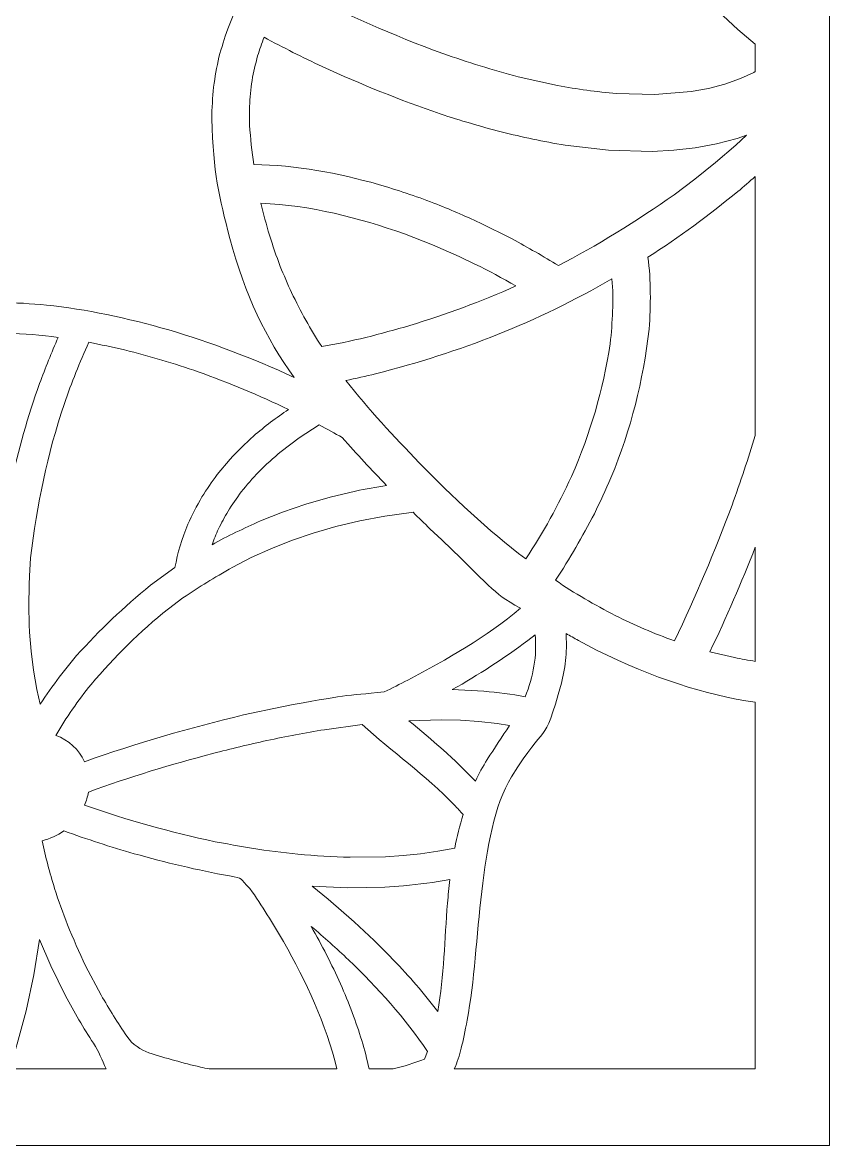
# Model space of a CAD drawing. Header units: centimetres. Extents: x -9.5 to 7.2, y -13.8 to 13.8.
# Drawn here: x 3.713 to 7.16, y -13.847 to -9.052 of the extents above; entities that cross this region are included whole.
import ezdxf

# ---------------------------------------------------------------- set-up
doc = ezdxf.new("R2010")
doc.units = ezdxf.units.CM
doc.header["$MEASUREMENT"] = 0
doc.layers.add('layer 1', color=7, linetype='Continuous')

msp = doc.modelspace()

# ---------------------------------------------------------------- linework, layer by layer
at = {"layer": 'layer 1', "color": 242, "lineweight": 9}
for points, knots in [([(0.09502, 13.84713), (0.09502, 13.84713), (7.15989, 13.84713), (7.15989, 13.84713), (7.15989, 13.84713), (7.15989, 13.84713), (7.15989, -13.84713), (7.15989, -13.84713), (7.15989, -13.84713), (7.15989, -13.84713), (0.09502, -13.84713), (0.09502, -13.84713), (0.09502, -13.84713), (0.09502, -13.84713), (0.09502, 13.84713), (0.09502, 13.84713)], [0, 0, 0, 0, 0.2, 0.2, 0.2, 0.2, 0.4, 0.4, 0.4, 0.4, 0.6, 0.6, 0.6, 0.6, 1, 1, 1, 1]), ([(4.87323, -10.56734), (4.75307, -10.39796), (4.66368, -10.22012), (4.59922, -9.97382), (4.59922, -9.97382), (4.55261, -9.79555), (4.52804, -9.69434), (4.52184, -9.46292), (4.52184, -9.46292), (4.5225, -9.41714), (4.52495, -9.37311), (4.52938, -9.32741), (4.52938, -9.32741), (4.53545, -9.2842), (4.543, -9.2426), (4.55261, -9.19983), (4.55261, -9.19983), (4.56361, -9.1589), (4.57574, -9.11968), (4.58988, -9.07956), (4.58988, -9.07956), (4.60503, -9.04094), (4.62126, -9.00362), (4.639, -8.96611), (4.639, -8.96611), (4.66907, -8.9072), (4.70154, -8.85163), (4.7371, -8.79662), (4.7371, -8.79662), (4.7371, -8.79662), (4.74194, -8.78655), (4.74194, -8.78655), (4.74194, -8.78655), (4.74194, -8.78655), (4.74303, -8.78757), (4.74303, -8.78757), (4.74303, -8.78757), (4.75006, -8.77668), (4.75728, -8.76591), (4.76459, -8.75505), (4.76459, -8.75505), (4.80244, -8.7011), (4.84437, -8.64411), (4.88851, -8.58619), (4.88851, -8.58619), (4.85339, -8.59857), (4.81787, -8.6097), (4.7818, -8.61961), (4.7818, -8.61961), (4.74714, -8.6284), (4.71259, -8.63584), (4.67748, -8.64217), (4.67748, -8.64217), (4.65079, -8.64638), (4.62432, -8.64989), (4.59754, -8.65283), (4.59754, -8.65283), (4.35701, -8.67322), (4.16492, -8.64177), (3.91823, -8.50089), (3.91823, -8.50089), (3.91823, -8.50089), (3.88053, -8.47791), (3.88053, -8.47791), (3.88053, -8.47791), (3.65664, -8.33381), (3.76128, -8.41428), (3.5692, -8.21804), (3.5692, -8.21804), (3.50333, -8.14953), (3.44054, -8.07831), (3.37989, -8.00482), (3.37989, -8.00482), (3.26994, -7.86789), (3.19606, -7.75574), (3.14849, -7.57068), (3.14849, -7.57068), (3.1384, -7.53138), (3.13041, -7.49946), (3.12424, -7.46651), (3.12424, -7.46651), (3.11214, -7.50185), (3.09953, -7.53696), (3.08623, -7.57167), (3.08623, -7.57167), (3.08623, -7.57167), (3.08551, -7.58812), (3.08551, -7.58812), (3.08551, -7.58812), (3.08551, -7.58812), (3.08009, -7.58768), (3.08009, -7.58768), (3.08009, -7.58768), (3.0222, -7.73876), (2.95631, -7.883), (2.88209, -8.02257), (2.88209, -8.02257), (2.84672, -8.0862), (2.81016, -8.14768), (2.77142, -8.20822), (2.77142, -8.20822), (2.74137, -8.25312), (2.71084, -8.29682), (2.67921, -8.33996), (2.67921, -8.33996), (2.3887, -8.71837), (2.10338, -8.9461), (1.62459, -9.0817), (1.62459, -9.0817), (1.62459, -9.0817), (1.54985, -9.10034), (1.54985, -9.10034), (1.54985, -9.10034), (1.09719, -9.19826), (1.32343, -9.17295), (0.85405, -9.14365), (0.85405, -9.14365), (0.73561, -9.13499), (0.61775, -9.12162), (0.50006, -9.10447), (0.50006, -9.10447), (0.60062, -9.18146), (0.70139, -9.26452), (0.78619, -9.34145), (0.78619, -9.34145), (0.94824, -9.49129), (1.09329, -9.66312), (1.20892, -9.85603), (1.20892, -9.85603), (1.24638, -9.88111), (1.28647, -9.89461), (1.32918, -9.90007), (1.32918, -9.90007), (1.38987, -9.90604), (1.44999, -9.90888), (1.51085, -9.91786), (1.51085, -9.91786), (1.54679, -9.92417), (1.58127, -9.93214), (1.61667, -9.9426), (1.61667, -9.9426), (1.61667, -9.9426), (1.67163, -9.96297), (1.67163, -9.96297), (1.67163, -9.96297), (1.70034, -9.97632), (1.72637, -9.99044), (1.75355, -10.00747), (1.75355, -10.00747), (1.75355, -10.00747), (1.80602, -10.04795), (1.80602, -10.04795), (1.80602, -10.04795), (1.80602, -10.04795), (1.85475, -10.09842), (1.85475, -10.09842), (1.85475, -10.09842), (1.85475, -10.09842), (1.87724, -10.12755), (1.87724, -10.12755), (1.87724, -10.12755), (1.87724, -10.12755), (1.89813, -10.15924), (1.89813, -10.15924), (1.89813, -10.15924), (1.89813, -10.15924), (1.91738, -10.1936), (1.91738, -10.1936), (1.91738, -10.1936), (1.91738, -10.1936), (1.93472, -10.2307), (1.93472, -10.2307), (1.93472, -10.2307), (1.93472, -10.2307), (1.95006, -10.27037), (1.95006, -10.27037), (1.95006, -10.27037), (1.95006, -10.27037), (1.96329, -10.31273), (1.96329, -10.31273), (1.96329, -10.31273), (1.96329, -10.31273), (1.97438, -10.35787), (1.97438, -10.35787), (1.97438, -10.35787), (1.97438, -10.35787), (1.98325, -10.40583), (1.98325, -10.40583), (1.98325, -10.40583), (1.98325, -10.40583), (1.99393, -10.47567), (1.99393, -10.47567), (1.99393, -10.47567), (1.99896, -10.5035), (2.00363, -10.53118), (2.00786, -10.55911), (2.00786, -10.55911), (2.02744, -10.70201), (2.03237, -10.84221), (2.02787, -10.98474), (2.02787, -10.98474), (2.01706, -11.2327), (1.97449, -11.49522), (1.90353, -11.76111), (1.90353, -11.76111), (1.99978, -11.6368), (2.11268, -11.5043), (2.21386, -11.39885), (2.21386, -11.39885), (2.36304, -11.24637), (2.53148, -11.11197), (2.71769, -11.00805), (2.71769, -11.00805), (2.74323, -10.97226), (2.75837, -10.93322), (2.76611, -10.89107), (2.76611, -10.89107), (2.77543, -10.8311), (2.78188, -10.77149), (2.79401, -10.71155), (2.79401, -10.71155), (2.80218, -10.67616), (2.81174, -10.64243), (2.82363, -10.60777), (2.82363, -10.60777), (2.82363, -10.60777), (2.84607, -10.55435), (2.84607, -10.55435), (2.84607, -10.55435), (2.8602, -10.52659), (2.87488, -10.50151), (2.89237, -10.47544), (2.89237, -10.47544), (2.89237, -10.47544), (2.93329, -10.42566), (2.93329, -10.42566), (2.93329, -10.42566), (2.93329, -10.42566), (2.98314, -10.38005), (2.98314, -10.38005), (2.98314, -10.38005), (2.98314, -10.38005), (3.01156, -10.35939), (3.01156, -10.35939), (3.01156, -10.35939), (3.01156, -10.35939), (3.04229, -10.34038), (3.04229, -10.34038), (3.04229, -10.34038), (3.04229, -10.34038), (3.07544, -10.32329), (3.07544, -10.32329), (3.07544, -10.32329), (3.07544, -10.32329), (3.11084, -10.30808), (3.11084, -10.30808), (3.11084, -10.30808), (3.11084, -10.30808), (3.14856, -10.29518), (3.14856, -10.29518), (3.14856, -10.29518), (3.14856, -10.29518), (3.18875, -10.28439), (3.18875, -10.28439), (3.18875, -10.28439), (3.18875, -10.28439), (3.23128, -10.27595), (3.23128, -10.27595), (3.23128, -10.27595), (3.23128, -10.27595), (3.27625, -10.26984), (3.27625, -10.26984), (3.27625, -10.26984), (3.27625, -10.26984), (3.34185, -10.26319), (3.34185, -10.26319), (3.34185, -10.26319), (3.36782, -10.25978), (3.39385, -10.25673), (3.41995, -10.25417), (3.41995, -10.25417), (3.55374, -10.24283), (3.68405, -10.2459), (3.81587, -10.25847), (3.81587, -10.25847), (4.15421, -10.29513), (4.51754, -10.40228), (4.87323, -10.56734)], [0, 0, 0, 0, 0.0136986, 0.0136986, 0.0136986, 0.0136986, 0.0273973, 0.0273973, 0.0273973, 0.0273973, 0.0410959, 0.0410959, 0.0410959, 0.0410959, 0.0547945, 0.0547945, 0.0547945, 0.0547945, 0.0684932, 0.0684932, 0.0684932, 0.0684932, 0.0821918, 0.0821918, 0.0821918, 0.0821918, 0.0958904, 0.0958904, 0.0958904, 0.0958904, 0.109589, 0.109589, 0.109589, 0.109589, 0.1232877, 0.1232877, 0.1232877, 0.1232877, 0.1369863, 0.1369863, 0.1369863, 0.1369863, 0.1506849, 0.1506849, 0.1506849, 0.1506849, 0.1643836, 0.1643836, 0.1643836, 0.1643836, 0.1780822, 0.1780822, 0.1780822, 0.1780822, 0.1917808, 0.1917808, 0.1917808, 0.1917808, 0.2054795, 0.2054795, 0.2054795, 0.2054795, 0.2191781, 0.2191781, 0.2191781, 0.2191781, 0.2328767, 0.2328767, 0.2328767, 0.2328767, 0.2465753, 0.2465753, 0.2465753, 0.2465753, 0.260274, 0.260274, 0.260274, 0.260274, 0.2739726, 0.2739726, 0.2739726, 0.2739726, 0.2876712, 0.2876712, 0.2876712, 0.2876712, 0.3013699, 0.3013699, 0.3013699, 0.3013699, 0.3150685, 0.3150685, 0.3150685, 0.3150685, 0.3287671, 0.3287671, 0.3287671, 0.3287671, 0.3424658, 0.3424658, 0.3424658, 0.3424658, 0.3561644, 0.3561644, 0.3561644, 0.3561644, 0.369863, 0.369863, 0.369863, 0.369863, 0.3835616, 0.3835616, 0.3835616, 0.3835616, 0.3972603, 0.3972603, 0.3972603, 0.3972603, 0.4109589, 0.4109589, 0.4109589, 0.4109589, 0.4246575, 0.4246575, 0.4246575, 0.4246575, 0.4383562, 0.4383562, 0.4383562, 0.4383562, 0.4520548, 0.4520548, 0.4520548, 0.4520548, 0.4657534, 0.4657534, 0.4657534, 0.4657534, 0.4794521, 0.4794521, 0.4794521, 0.4794521, 0.4931507, 0.4931507, 0.4931507, 0.4931507, 0.5068493, 0.5068493, 0.5068493, 0.5068493, 0.5205479, 0.5205479, 0.5205479, 0.5205479, 0.5342466, 0.5342466, 0.5342466, 0.5342466, 0.5479452, 0.5479452, 0.5479452, 0.5479452, 0.5616438, 0.5616438, 0.5616438, 0.5616438, 0.5753425, 0.5753425, 0.5753425, 0.5753425, 0.5890411, 0.5890411, 0.5890411, 0.5890411, 0.6027397, 0.6027397, 0.6027397, 0.6027397, 0.6164384, 0.6164384, 0.6164384, 0.6164384, 0.630137, 0.630137, 0.630137, 0.630137, 0.6438356, 0.6438356, 0.6438356, 0.6438356, 0.6575342, 0.6575342, 0.6575342, 0.6575342, 0.6712329, 0.6712329, 0.6712329, 0.6712329, 0.6849315, 0.6849315, 0.6849315, 0.6849315, 0.6986301, 0.6986301, 0.6986301, 0.6986301, 0.7123288, 0.7123288, 0.7123288, 0.7123288, 0.7260274, 0.7260274, 0.7260274, 0.7260274, 0.739726, 0.739726, 0.739726, 0.739726, 0.7534247, 0.7534247, 0.7534247, 0.7534247, 0.7671233, 0.7671233, 0.7671233, 0.7671233, 0.7808219, 0.7808219, 0.7808219, 0.7808219, 0.7945205, 0.7945205, 0.7945205, 0.7945205, 0.8082192, 0.8082192, 0.8082192, 0.8082192, 0.8219178, 0.8219178, 0.8219178, 0.8219178, 0.8356164, 0.8356164, 0.8356164, 0.8356164, 0.8493151, 0.8493151, 0.8493151, 0.8493151, 0.8630137, 0.8630137, 0.8630137, 0.8630137, 0.8767123, 0.8767123, 0.8767123, 0.8767123, 0.890411, 0.890411, 0.890411, 0.890411, 0.9041096, 0.9041096, 0.9041096, 0.9041096, 0.9178082, 0.9178082, 0.9178082, 0.9178082, 0.9315068, 0.9315068, 0.9315068, 0.9315068, 0.9452055, 0.9452055, 0.9452055, 0.9452055, 0.9589041, 0.9589041, 0.9589041, 0.9589041, 0.9726027, 0.9726027, 0.9726027, 0.9726027, 1, 1, 1, 1]), ([(6.84272, -9.1444), (6.84272, -9.1444), (6.84272, -9.2612), (6.84272, -9.2612), (6.84272, -9.2612), (6.84272, -9.2612), (6.83639, -9.26593), (6.83639, -9.26593), (6.83639, -9.26593), (6.83639, -9.26593), (6.78001, -9.29137), (6.78001, -9.29137), (6.78001, -9.29137), (6.78001, -9.29137), (6.7129, -9.31493), (6.7129, -9.31493), (6.7129, -9.31493), (6.7129, -9.31493), (6.64232, -9.33332), (6.64232, -9.33332), (6.64232, -9.33332), (6.64232, -9.33332), (6.56865, -9.34694), (6.56865, -9.34694), (6.56865, -9.34694), (6.56865, -9.34694), (6.41346, -9.35992), (6.41346, -9.35992), (6.41346, -9.35992), (6.41346, -9.35992), (6.25038, -9.35559), (6.25038, -9.35559), (6.25038, -9.35559), (6.16501, -9.34747), (6.08252, -9.33605), (5.99849, -9.32134), (5.99849, -9.32134), (5.99849, -9.32134), (5.83039, -9.28367), (5.83039, -9.28367), (5.83039, -9.28367), (5.72123, -9.25417), (5.61493, -9.22135), (5.50833, -9.18448), (5.50833, -9.18448), (5.29666, -9.10658), (5.09227, -9.01754), (4.89369, -8.91273), (4.89369, -8.91273), (4.89369, -8.91273), (4.85951, -8.89407), (4.85951, -8.89407), (4.85951, -8.89407), (4.94363, -8.76561), (5.04027, -8.64769), (5.13712, -8.5287), (5.13712, -8.5287), (5.28261, -8.60886), (5.43615, -8.66801), (5.5977, -8.71213), (5.5977, -8.71213), (5.5977, -8.71213), (5.70155, -8.73575), (5.70155, -8.73575), (5.70155, -8.73575), (5.75702, -8.74565), (5.81188, -8.75342), (5.86826, -8.75944), (5.86826, -8.75944), (5.86826, -8.75944), (5.98532, -8.76504), (5.98532, -8.76504), (5.98532, -8.76504), (5.98532, -8.76504), (6.10607, -8.76037), (6.10607, -8.76037), (6.10607, -8.76037), (6.10607, -8.76037), (6.2294, -8.74373), (6.2294, -8.74373), (6.2294, -8.74373), (6.2294, -8.74373), (6.29177, -8.73037), (6.29177, -8.73037), (6.29177, -8.73037), (6.29177, -8.73037), (6.39211, -8.70074), (6.39211, -8.70074), (6.39211, -8.70074), (6.47215, -8.79243), (6.55637, -8.87976), (6.64272, -8.9655), (6.64272, -8.9655), (6.64272, -8.9655), (6.76854, -9.08223), (6.76854, -9.08223), (6.76854, -9.08223), (6.76854, -9.08223), (6.84272, -9.1444), (6.84272, -9.1444)], [0, 0, 0, 0, 0.0384615, 0.0384615, 0.0384615, 0.0384615, 0.0769231, 0.0769231, 0.0769231, 0.0769231, 0.1153846, 0.1153846, 0.1153846, 0.1153846, 0.1538462, 0.1538462, 0.1538462, 0.1538462, 0.1923077, 0.1923077, 0.1923077, 0.1923077, 0.2307692, 0.2307692, 0.2307692, 0.2307692, 0.2692308, 0.2692308, 0.2692308, 0.2692308, 0.3076923, 0.3076923, 0.3076923, 0.3076923, 0.3461538, 0.3461538, 0.3461538, 0.3461538, 0.3846154, 0.3846154, 0.3846154, 0.3846154, 0.4230769, 0.4230769, 0.4230769, 0.4230769, 0.4615385, 0.4615385, 0.4615385, 0.4615385, 0.5, 0.5, 0.5, 0.5, 0.5384615, 0.5384615, 0.5384615, 0.5384615, 0.5769231, 0.5769231, 0.5769231, 0.5769231, 0.6153846, 0.6153846, 0.6153846, 0.6153846, 0.6538462, 0.6538462, 0.6538462, 0.6538462, 0.6923077, 0.6923077, 0.6923077, 0.6923077, 0.7307692, 0.7307692, 0.7307692, 0.7307692, 0.7692308, 0.7692308, 0.7692308, 0.7692308, 0.8076923, 0.8076923, 0.8076923, 0.8076923, 0.8461538, 0.8461538, 0.8461538, 0.8461538, 0.8846154, 0.8846154, 0.8846154, 0.8846154, 0.9230769, 0.9230769, 0.9230769, 0.9230769, 1, 1, 1, 1]), ([(6.80551, -9.53304), (6.80551, -9.53304), (6.76564, -9.54702), (6.76564, -9.54702), (6.76564, -9.54702), (6.76564, -9.54702), (6.67666, -9.57032), (6.67666, -9.57032), (6.67666, -9.57032), (6.67666, -9.57032), (6.58618, -9.58694), (6.58618, -9.58694), (6.58618, -9.58694), (6.58618, -9.58694), (6.49464, -9.59745), (6.49464, -9.59745), (6.49464, -9.59745), (6.49464, -9.59745), (6.40228, -9.60241), (6.40228, -9.60241), (6.40228, -9.60241), (6.40228, -9.60241), (6.21627, -9.59756), (6.21627, -9.59756), (6.21627, -9.59756), (6.21627, -9.59756), (6.03057, -9.57592), (6.03057, -9.57592), (6.03057, -9.57592), (5.93814, -9.55987), (5.84805, -9.54105), (5.75727, -9.51921), (5.75727, -9.51921), (5.66967, -9.49559), (5.58375, -9.47009), (5.49765, -9.44239), (5.49765, -9.44239), (5.32531, -9.38281), (5.15898, -9.31587), (4.99388, -9.24009), (4.99388, -9.24009), (4.90994, -9.20026), (4.82652, -9.15942), (4.74516, -9.11496), (4.74516, -9.11496), (4.73504, -9.14092), (4.72582, -9.16725), (4.71745, -9.19448), (4.71745, -9.19448), (4.70803, -9.22952), (4.70033, -9.26356), (4.69388, -9.29911), (4.69388, -9.29911), (4.68862, -9.33667), (4.68508, -9.37302), (4.68298, -9.41078), (4.68298, -9.41078), (4.68298, -9.41078), (4.68345, -9.49027), (4.68345, -9.49027), (4.68345, -9.49027), (4.68728, -9.5467), (4.6931, -9.60241), (4.70093, -9.65834), (4.70093, -9.65834), (4.88266, -9.65955), (5.06117, -9.69604), (5.23306, -9.74293), (5.23306, -9.74293), (5.31348, -9.7669), (5.39181, -9.7934), (5.47022, -9.82266), (5.47022, -9.82266), (5.53655, -9.84926), (5.60154, -9.87716), (5.66653, -9.90684), (5.66653, -9.90684), (5.66653, -9.90684), (5.80497, -9.97615), (5.80497, -9.97615), (5.80497, -9.97615), (5.87175, -10.01265), (5.93747, -10.0501), (6.00236, -10.08971), (6.00236, -10.08971), (6.15673, -10.01027), (6.34214, -9.8961), (6.49592, -9.78761), (6.49592, -9.78761), (6.49592, -9.78761), (6.58447, -9.721), (6.58447, -9.721), (6.58447, -9.721), (6.58447, -9.721), (6.67258, -9.65018), (6.67258, -9.65018), (6.67258, -9.65018), (6.67258, -9.65018), (6.76, -9.57499), (6.76, -9.57499), (6.76, -9.57499), (6.76, -9.57499), (6.80551, -9.53304), (6.80551, -9.53304)], [0, 0, 0, 0, 0.037037, 0.037037, 0.037037, 0.037037, 0.0740741, 0.0740741, 0.0740741, 0.0740741, 0.1111111, 0.1111111, 0.1111111, 0.1111111, 0.1481481, 0.1481481, 0.1481481, 0.1481481, 0.1851852, 0.1851852, 0.1851852, 0.1851852, 0.2222222, 0.2222222, 0.2222222, 0.2222222, 0.2592593, 0.2592593, 0.2592593, 0.2592593, 0.2962963, 0.2962963, 0.2962963, 0.2962963, 0.3333333, 0.3333333, 0.3333333, 0.3333333, 0.3703704, 0.3703704, 0.3703704, 0.3703704, 0.4074074, 0.4074074, 0.4074074, 0.4074074, 0.4444444, 0.4444444, 0.4444444, 0.4444444, 0.4814815, 0.4814815, 0.4814815, 0.4814815, 0.5185185, 0.5185185, 0.5185185, 0.5185185, 0.5555556, 0.5555556, 0.5555556, 0.5555556, 0.5925926, 0.5925926, 0.5925926, 0.5925926, 0.6296296, 0.6296296, 0.6296296, 0.6296296, 0.6666667, 0.6666667, 0.6666667, 0.6666667, 0.7037037, 0.7037037, 0.7037037, 0.7037037, 0.7407407, 0.7407407, 0.7407407, 0.7407407, 0.7777778, 0.7777778, 0.7777778, 0.7777778, 0.8148148, 0.8148148, 0.8148148, 0.8148148, 0.8518519, 0.8518519, 0.8518519, 0.8518519, 0.8888889, 0.8888889, 0.8888889, 0.8888889, 0.9259259, 0.9259259, 0.9259259, 0.9259259, 1, 1, 1, 1]), ([(6.84272, -9.70934), (6.84272, -9.70934), (6.84272, -10.81488), (6.84272, -10.81488), (6.84272, -10.81488), (6.81249, -10.91416), (6.77936, -11.01308), (6.74355, -11.11242), (6.74355, -11.11242), (6.66978, -11.30892), (6.58941, -11.5021), (6.49784, -11.69174), (6.49784, -11.69174), (6.41074, -11.66213), (6.32657, -11.62438), (6.24461, -11.58388), (6.24461, -11.58388), (6.15651, -11.53844), (6.07102, -11.48904), (5.98927, -11.43334), (5.98927, -11.43334), (6.05078, -11.3414), (6.10484, -11.24719), (6.15551, -11.14912), (6.15551, -11.14912), (6.18024, -11.0986), (6.20377, -11.04806), (6.22625, -10.99658), (6.22625, -10.99658), (6.31426, -10.78249), (6.36253, -10.58625), (6.38987, -10.36146), (6.38987, -10.36146), (6.39604, -10.2579), (6.398, -10.155), (6.38438, -10.05337), (6.38438, -10.05337), (6.51873, -9.97002), (6.64478, -9.87348), (6.76847, -9.77401), (6.76847, -9.77401), (6.79343, -9.75256), (6.81816, -9.73102), (6.84272, -9.70934)], [0, 0, 0, 0, 0.0833333, 0.0833333, 0.0833333, 0.0833333, 0.1666667, 0.1666667, 0.1666667, 0.1666667, 0.25, 0.25, 0.25, 0.25, 0.3333333, 0.3333333, 0.3333333, 0.3333333, 0.4166667, 0.4166667, 0.4166667, 0.4166667, 0.5, 0.5, 0.5, 0.5, 0.5833333, 0.5833333, 0.5833333, 0.5833333, 0.6666667, 0.6666667, 0.6666667, 0.6666667, 0.75, 0.75, 0.75, 0.75, 0.8333333, 0.8333333, 0.8333333, 0.8333333, 1, 1, 1, 1]), ([(4.99118, -10.43559), (5.11809, -10.4148), (5.24318, -10.38179), (5.36753, -10.34546), (5.36753, -10.34546), (5.52078, -10.29773), (5.67285, -10.24379), (5.82037, -10.17671), (5.82037, -10.17671), (5.70544, -10.11024), (5.58692, -10.05298), (5.46459, -10.00058), (5.46459, -10.00058), (5.46459, -10.00058), (5.3451, -9.95433), (5.3451, -9.95433), (5.3451, -9.95433), (5.14887, -9.88614), (4.94349, -9.8323), (4.73153, -9.82326), (4.73153, -9.82326), (4.75286, -9.91617), (4.78076, -10.00485), (4.81417, -10.09311), (4.81417, -10.09311), (4.82954, -10.1311), (4.84559, -10.16828), (4.86255, -10.20541), (4.86255, -10.20541), (4.90118, -10.28528), (4.94331, -10.36151), (4.99118, -10.43559)], [0, 0, 0, 0, 0.1111111, 0.1111111, 0.1111111, 0.1111111, 0.2222222, 0.2222222, 0.2222222, 0.2222222, 0.3333333, 0.3333333, 0.3333333, 0.3333333, 0.4444444, 0.4444444, 0.4444444, 0.4444444, 0.5555556, 0.5555556, 0.5555556, 0.5555556, 0.6666667, 0.6666667, 0.6666667, 0.6666667, 0.7777778, 0.7777778, 0.7777778, 0.7777778, 1, 1, 1, 1]), ([(6.23086, -10.14585), (5.90967, -10.3332), (5.5844, -10.45921), (5.22153, -10.55195), (5.22153, -10.55195), (5.17922, -10.5621), (5.13696, -10.57181), (5.09441, -10.58062), (5.09441, -10.58062), (5.19143, -10.70449), (5.29921, -10.81895), (5.40799, -10.93194), (5.40799, -10.93194), (5.55057, -11.07791), (5.69945, -11.21964), (5.86253, -11.34236), (5.86253, -11.34236), (5.9377, -11.22978), (6.00101, -11.11267), (6.05797, -10.99041), (6.05797, -10.99041), (6.14118, -10.80051), (6.19101, -10.62399), (6.22344, -10.42323), (6.22344, -10.42323), (6.23283, -10.33007), (6.23837, -10.23814), (6.23086, -10.14585)], [0, 0, 0, 0, 0.125, 0.125, 0.125, 0.125, 0.25, 0.25, 0.25, 0.25, 0.375, 0.375, 0.375, 0.375, 0.5, 0.5, 0.5, 0.5, 0.625, 0.625, 0.625, 0.625, 0.75, 0.75, 0.75, 0.75, 1, 1, 1, 1]), ([(3.60978, -11.46174), (3.6202, -11.16797), (3.68628, -10.87513), (3.78647, -10.59278), (3.78647, -10.59278), (3.81125, -10.52653), (3.83736, -10.46137), (3.86612, -10.3965), (3.86612, -10.3965), (3.71961, -10.37709), (3.57239, -10.37096), (3.42272, -10.38362), (3.42272, -10.38362), (3.38999, -10.38689), (3.35756, -10.39103), (3.32495, -10.39587), (3.32495, -10.39587), (3.32495, -10.39587), (3.27002, -10.40071), (3.27002, -10.40071), (3.27002, -10.40071), (3.27002, -10.40071), (3.26214, -10.43367), (3.26214, -10.43367), (3.26214, -10.43367), (3.25585, -10.57943), (3.271, -10.72368), (3.29788, -10.86447), (3.29788, -10.86447), (3.33354, -11.01578), (3.37874, -11.14001), (3.45263, -11.27423), (3.45263, -11.27423), (3.45263, -11.27423), (3.48033, -11.31643), (3.48033, -11.31643), (3.48033, -11.31643), (3.48033, -11.31643), (3.51042, -11.35707), (3.51042, -11.35707), (3.51042, -11.35707), (3.51042, -11.35707), (3.54309, -11.39604), (3.54309, -11.39604), (3.54309, -11.39604), (3.54309, -11.39604), (3.57836, -11.43293), (3.57836, -11.43293), (3.57836, -11.43293), (3.57836, -11.43293), (3.60978, -11.46174), (3.60978, -11.46174)], [0, 0, 0, 0, 0.0714286, 0.0714286, 0.0714286, 0.0714286, 0.1428571, 0.1428571, 0.1428571, 0.1428571, 0.2142857, 0.2142857, 0.2142857, 0.2142857, 0.2857143, 0.2857143, 0.2857143, 0.2857143, 0.3571429, 0.3571429, 0.3571429, 0.3571429, 0.4285714, 0.4285714, 0.4285714, 0.4285714, 0.5, 0.5, 0.5, 0.5, 0.5714286, 0.5714286, 0.5714286, 0.5714286, 0.6428571, 0.6428571, 0.6428571, 0.6428571, 0.7142857, 0.7142857, 0.7142857, 0.7142857, 0.7857143, 0.7857143, 0.7857143, 0.7857143, 0.8571429, 0.8571429, 0.8571429, 0.8571429, 1, 1, 1, 1]), ([(3.997, -10.41749), (3.95743, -10.50337), (3.92368, -10.59004), (3.89227, -10.67856), (3.89227, -10.67856), (3.81819, -10.89994), (3.77516, -11.11069), (3.74816, -11.3382), (3.74816, -11.3382), (3.74816, -11.3382), (3.74278, -11.41564), (3.74278, -11.41564), (3.74278, -11.41564), (3.7406, -11.51599), (3.73991, -11.5707), (3.74334, -11.65475), (3.74334, -11.65475), (3.74334, -11.65475), (3.75002, -11.736), (3.75002, -11.736), (3.75002, -11.736), (3.75002, -11.736), (3.76029, -11.81761), (3.76029, -11.81761), (3.76029, -11.81761), (3.76029, -11.81761), (3.77455, -11.89947), (3.77455, -11.89947), (3.77455, -11.89947), (3.77455, -11.89947), (3.78873, -11.96266), (3.78873, -11.96266), (3.78873, -11.96266), (3.81506, -11.92315), (3.84226, -11.88488), (3.87063, -11.84664), (3.87063, -11.84664), (3.87063, -11.84664), (3.94441, -11.75529), (3.94441, -11.75529), (3.94441, -11.75529), (4.0446, -11.6453), (4.14412, -11.54813), (4.26002, -11.45497), (4.26002, -11.45497), (4.26002, -11.45497), (4.36471, -11.37944), (4.36471, -11.37944), (4.36471, -11.37944), (4.37506, -11.31548), (4.39446, -11.25553), (4.41944, -11.19457), (4.41944, -11.19457), (4.43759, -11.15424), (4.45738, -11.11623), (4.47976, -11.0777), (4.47976, -11.0777), (4.5005, -11.04494), (4.52197, -11.01373), (4.54516, -10.9824), (4.54516, -10.9824), (4.54516, -10.9824), (4.59979, -10.91683), (4.59979, -10.91683), (4.59979, -10.91683), (4.63219, -10.88222), (4.66499, -10.84994), (4.70009, -10.81785), (4.70009, -10.81785), (4.74834, -10.77706), (4.79683, -10.73915), (4.84946, -10.7042), (4.84946, -10.7042), (4.72394, -10.64401), (4.59609, -10.59058), (4.4642, -10.54351), (4.4642, -10.54351), (4.3605, -10.50762), (4.25601, -10.4763), (4.1489, -10.44975), (4.1489, -10.44975), (4.09846, -10.43788), (4.04792, -10.4276), (3.99708, -10.41733), (3.99708, -10.41733), (3.99708, -10.41733), (3.997, -10.41749), (3.997, -10.41749)], [0, 0, 0, 0, 0.0434783, 0.0434783, 0.0434783, 0.0434783, 0.0869565, 0.0869565, 0.0869565, 0.0869565, 0.1304348, 0.1304348, 0.1304348, 0.1304348, 0.173913, 0.173913, 0.173913, 0.173913, 0.2173913, 0.2173913, 0.2173913, 0.2173913, 0.2608696, 0.2608696, 0.2608696, 0.2608696, 0.3043478, 0.3043478, 0.3043478, 0.3043478, 0.3478261, 0.3478261, 0.3478261, 0.3478261, 0.3913043, 0.3913043, 0.3913043, 0.3913043, 0.4347826, 0.4347826, 0.4347826, 0.4347826, 0.4782609, 0.4782609, 0.4782609, 0.4782609, 0.5217391, 0.5217391, 0.5217391, 0.5217391, 0.5652174, 0.5652174, 0.5652174, 0.5652174, 0.6086957, 0.6086957, 0.6086957, 0.6086957, 0.6521739, 0.6521739, 0.6521739, 0.6521739, 0.6956522, 0.6956522, 0.6956522, 0.6956522, 0.7391304, 0.7391304, 0.7391304, 0.7391304, 0.7826087, 0.7826087, 0.7826087, 0.7826087, 0.826087, 0.826087, 0.826087, 0.826087, 0.8695652, 0.8695652, 0.8695652, 0.8695652, 0.9130435, 0.9130435, 0.9130435, 0.9130435, 1, 1, 1, 1]), ([(5.26835, -11.02872), (5.20396, -10.96187), (5.14096, -10.89369), (5.07907, -10.82425), (5.07907, -10.82425), (5.04658, -10.80589), (5.01379, -10.78786), (4.98067, -10.77049), (4.98067, -10.77049), (4.98067, -10.77049), (4.89471, -10.82537), (4.89471, -10.82537), (4.89471, -10.82537), (4.89471, -10.82537), (4.81787, -10.88316), (4.81787, -10.88316), (4.81787, -10.88316), (4.78449, -10.91136), (4.75325, -10.93981), (4.72228, -10.97039), (4.72228, -10.97039), (4.69604, -10.9984), (4.67167, -11.02644), (4.6478, -11.05631), (4.6478, -11.05631), (4.62773, -11.08328), (4.60922, -11.11016), (4.59134, -11.13845), (4.59134, -11.13845), (4.5767, -11.1636), (4.56332, -11.1885), (4.55059, -11.21442), (4.55059, -11.21442), (4.54051, -11.2369), (4.53133, -11.25894), (4.52281, -11.28178), (4.52281, -11.28178), (4.59029, -11.24369), (4.6594, -11.21166), (4.72974, -11.17992), (4.72974, -11.17992), (4.72974, -11.17992), (4.82406, -11.1425), (4.82406, -11.1425), (4.82406, -11.1425), (4.82406, -11.1425), (4.92305, -11.10846), (4.92305, -11.10846), (4.92305, -11.10846), (4.92305, -11.10846), (5.02686, -11.07837), (5.02686, -11.07837), (5.02686, -11.07837), (5.02686, -11.07837), (5.13547, -11.05239), (5.13547, -11.05239), (5.13547, -11.05239), (5.1798, -11.04411), (5.22399, -11.03579), (5.26835, -11.02872)], [0, 0, 0, 0, 0.0625, 0.0625, 0.0625, 0.0625, 0.125, 0.125, 0.125, 0.125, 0.1875, 0.1875, 0.1875, 0.1875, 0.25, 0.25, 0.25, 0.25, 0.3125, 0.3125, 0.3125, 0.3125, 0.375, 0.375, 0.375, 0.375, 0.4375, 0.4375, 0.4375, 0.4375, 0.5, 0.5, 0.5, 0.5, 0.5625, 0.5625, 0.5625, 0.5625, 0.625, 0.625, 0.625, 0.625, 0.6875, 0.6875, 0.6875, 0.6875, 0.75, 0.75, 0.75, 0.75, 0.8125, 0.8125, 0.8125, 0.8125, 0.875, 0.875, 0.875, 0.875, 1, 1, 1, 1]), ([(5.8406, -11.55327), (5.7024, -11.47515), (5.73982, -11.48169), (5.45366, -11.21339), (5.45366, -11.21339), (5.42931, -11.19019), (5.40526, -11.1668), (5.38131, -11.14321), (5.38131, -11.14321), (5.38131, -11.14321), (5.37295, -11.14392), (5.37295, -11.14392), (5.37295, -11.14392), (5.37295, -11.14392), (5.26109, -11.15944), (5.26109, -11.15944), (5.26109, -11.15944), (5.26109, -11.15944), (5.15419, -11.1795), (5.15419, -11.1795), (5.15419, -11.1795), (5.15419, -11.1795), (5.05212, -11.20383), (5.05212, -11.20383), (5.05212, -11.20383), (5.05212, -11.20383), (4.9548, -11.23213), (4.9548, -11.23213), (4.9548, -11.23213), (4.9548, -11.23213), (4.86212, -11.26391), (4.86212, -11.26391), (4.86212, -11.26391), (4.86212, -11.26391), (4.77403, -11.29892), (4.77403, -11.29892), (4.77403, -11.29892), (4.77403, -11.29892), (4.69036, -11.33668), (4.69036, -11.33668), (4.69036, -11.33668), (4.69036, -11.33668), (4.61113, -11.37697), (4.61113, -11.37697), (4.61113, -11.37697), (4.52788, -11.42546), (4.47204, -11.45882), (4.39883, -11.50873), (4.39883, -11.50873), (4.39883, -11.50873), (4.3363, -11.55518), (4.3363, -11.55518), (4.3363, -11.55518), (4.21274, -11.65457), (4.10893, -11.75847), (4.00611, -11.87849), (4.00611, -11.87849), (3.95188, -11.94765), (3.89905, -12.01941), (3.85556, -12.09565), (3.85556, -12.09565), (3.91038, -12.11548), (3.9545, -12.15598), (3.97834, -12.20852), (3.97834, -12.20852), (4.20132, -12.12857), (4.42823, -12.06359), (4.65721, -12.00874), (4.65721, -12.00874), (4.65721, -12.00874), (4.8213, -11.97355), (4.8213, -11.97355), (4.8213, -11.97355), (5.09371, -11.92224), (5.09127, -11.92642), (5.25828, -11.91037), (5.25828, -11.91037), (5.2919, -11.89397), (5.32531, -11.87707), (5.35868, -11.85988), (5.35868, -11.85988), (5.5264, -11.772), (5.69381, -11.67507), (5.8406, -11.55327)], [0, 0, 0, 0, 0.0454545, 0.0454545, 0.0454545, 0.0454545, 0.0909091, 0.0909091, 0.0909091, 0.0909091, 0.1363636, 0.1363636, 0.1363636, 0.1363636, 0.1818182, 0.1818182, 0.1818182, 0.1818182, 0.2272727, 0.2272727, 0.2272727, 0.2272727, 0.2727273, 0.2727273, 0.2727273, 0.2727273, 0.3181818, 0.3181818, 0.3181818, 0.3181818, 0.3636364, 0.3636364, 0.3636364, 0.3636364, 0.4090909, 0.4090909, 0.4090909, 0.4090909, 0.4545455, 0.4545455, 0.4545455, 0.4545455, 0.5, 0.5, 0.5, 0.5, 0.5454545, 0.5454545, 0.5454545, 0.5454545, 0.5909091, 0.5909091, 0.5909091, 0.5909091, 0.6363636, 0.6363636, 0.6363636, 0.6363636, 0.6818182, 0.6818182, 0.6818182, 0.6818182, 0.7272727, 0.7272727, 0.7272727, 0.7272727, 0.7727273, 0.7727273, 0.7727273, 0.7727273, 0.8181818, 0.8181818, 0.8181818, 0.8181818, 0.8636364, 0.8636364, 0.8636364, 0.8636364, 0.9090909, 0.9090909, 0.9090909, 0.9090909, 1, 1, 1, 1]), ([(6.84272, -11.29179), (6.84272, -11.29179), (6.84272, -11.77988), (6.84272, -11.77988), (6.84272, -11.77988), (6.81316, -11.77504), (6.78371, -11.76968), (6.75423, -11.76386), (6.75423, -11.76386), (6.75423, -11.76386), (6.64893, -11.73857), (6.64893, -11.73857), (6.64893, -11.73857), (6.71971, -11.59195), (6.78381, -11.44279), (6.84272, -11.29179)], [0, 0, 0, 0, 0.2, 0.2, 0.2, 0.2, 0.4, 0.4, 0.4, 0.4, 0.6, 0.6, 0.6, 0.6, 1, 1, 1, 1]), ([(5.5488, -11.90038), (5.5488, -11.90038), (5.68366, -11.90705), (5.68366, -11.90705), (5.68366, -11.90705), (5.74255, -11.91335), (5.80237, -11.91896), (5.86003, -11.93131), (5.86003, -11.93131), (5.89552, -11.84522), (5.91115, -11.75555), (5.90226, -11.66596), (5.90226, -11.66596), (5.90226, -11.66596), (5.87112, -11.69048), (5.87112, -11.69048), (5.87112, -11.69048), (5.76832, -11.76815), (5.66059, -11.83726), (5.5488, -11.90038)], [0, 0, 0, 0, 0.1666667, 0.1666667, 0.1666667, 0.1666667, 0.3333333, 0.3333333, 0.3333333, 0.3333333, 0.5, 0.5, 0.5, 0.5, 0.6666667, 0.6666667, 0.6666667, 0.6666667, 1, 1, 1, 1]), ([(6.84272, -11.95445), (6.84272, -11.95445), (6.84272, -13.51999), (6.84272, -13.51999), (6.84272, -13.51999), (6.84272, -13.51999), (5.55724, -13.51999), (5.55724, -13.51999), (5.55724, -13.51999), (5.58292, -13.46319), (5.59318, -13.4093), (5.61257, -13.3112), (5.61257, -13.3112), (5.67264, -12.98774), (5.65448, -12.51828), (5.80194, -12.27238), (5.80194, -12.27238), (5.95365, -12.02541), (5.93473, -12.16042), (6.01497, -11.87276), (6.01497, -11.87276), (6.01497, -11.87276), (6.02698, -11.81711), (6.02698, -11.81711), (6.02698, -11.81711), (6.03247, -11.78037), (6.0355, -11.7454), (6.03639, -11.70865), (6.03639, -11.70865), (6.03613, -11.69211), (6.0355, -11.67624), (6.03457, -11.6609), (6.03457, -11.6609), (6.0514, -11.67032), (6.06919, -11.68027), (6.0882, -11.69109), (6.0882, -11.69109), (6.0882, -11.69109), (6.16523, -11.73174), (6.16523, -11.73174), (6.16523, -11.73174), (6.40903, -11.85193), (6.62691, -11.92224), (6.84272, -11.95445)], [0, 0, 0, 0, 0.0833333, 0.0833333, 0.0833333, 0.0833333, 0.1666667, 0.1666667, 0.1666667, 0.1666667, 0.25, 0.25, 0.25, 0.25, 0.3333333, 0.3333333, 0.3333333, 0.3333333, 0.4166667, 0.4166667, 0.4166667, 0.4166667, 0.5, 0.5, 0.5, 0.5, 0.5833333, 0.5833333, 0.5833333, 0.5833333, 0.6666667, 0.6666667, 0.6666667, 0.6666667, 0.75, 0.75, 0.75, 0.75, 0.8333333, 0.8333333, 0.8333333, 0.8333333, 1, 1, 1, 1]), ([(5.79355, -12.05339), (5.79355, -12.05339), (5.74006, -12.04495), (5.74006, -12.04495), (5.74006, -12.04495), (5.74006, -12.04495), (5.66292, -12.03667), (5.66292, -12.03667), (5.66292, -12.03667), (5.66292, -12.03667), (5.58379, -12.03154), (5.58379, -12.03154), (5.58379, -12.03154), (5.58379, -12.03154), (5.50306, -12.02962), (5.50306, -12.02962), (5.50306, -12.02962), (5.50306, -12.02962), (5.36348, -12.0331), (5.36348, -12.0331), (5.36348, -12.0331), (5.46229, -12.11407), (5.55925, -12.19848), (5.64743, -12.29076), (5.64743, -12.29076), (5.66232, -12.25927), (5.6796, -12.22912), (5.69796, -12.19936), (5.69796, -12.19936), (5.72879, -12.15009), (5.76148, -12.10186), (5.79355, -12.05339)], [0, 0, 0, 0, 0.1111111, 0.1111111, 0.1111111, 0.1111111, 0.2222222, 0.2222222, 0.2222222, 0.2222222, 0.3333333, 0.3333333, 0.3333333, 0.3333333, 0.4444444, 0.4444444, 0.4444444, 0.4444444, 0.5555556, 0.5555556, 0.5555556, 0.5555556, 0.6666667, 0.6666667, 0.6666667, 0.6666667, 0.7777778, 0.7777778, 0.7777778, 0.7777778, 1, 1, 1, 1]), ([(3.99472, -12.33757), (3.9916, -12.35688), (3.9861, -12.37553), (3.97862, -12.39337), (3.97862, -12.39337), (4.15975, -12.4587), (4.34669, -12.5091), (4.53693, -12.54966), (4.53693, -12.54966), (4.60571, -12.56306), (4.67444, -12.5751), (4.74399, -12.58578), (4.74399, -12.58578), (4.74399, -12.58578), (4.88921, -12.60345), (4.88921, -12.60345), (4.88921, -12.60345), (4.96388, -12.60984), (5.03782, -12.61417), (5.11305, -12.61648), (5.11305, -12.61648), (5.11305, -12.61648), (5.26376, -12.6141), (5.26376, -12.6141), (5.26376, -12.6141), (5.26376, -12.6141), (5.33877, -12.60903), (5.33877, -12.60903), (5.33877, -12.60903), (5.33877, -12.60903), (5.41332, -12.60119), (5.41332, -12.60119), (5.41332, -12.60119), (5.41332, -12.60119), (5.48714, -12.59038), (5.48714, -12.59038), (5.48714, -12.59038), (5.48714, -12.59038), (5.55918, -12.57672), (5.55918, -12.57672), (5.55918, -12.57672), (5.5687, -12.52866), (5.58079, -12.48122), (5.59485, -12.43398), (5.59485, -12.43398), (5.58301, -12.42011), (5.5705, -12.40674), (5.55813, -12.39337), (5.55813, -12.39337), (5.43453, -12.26405), (5.28958, -12.16542), (5.16427, -12.04949), (5.16427, -12.04949), (5.16427, -12.04949), (5.00278, -12.07155), (5.00278, -12.07155), (5.00278, -12.07155), (4.92058, -12.08544), (4.83912, -12.10073), (4.75728, -12.11768), (4.75728, -12.11768), (4.67994, -12.13492), (4.60325, -12.15322), (4.52636, -12.17276), (4.52636, -12.17276), (4.34768, -12.22067), (4.16953, -12.27385), (3.99472, -12.33757)], [0, 0, 0, 0, 0.0555556, 0.0555556, 0.0555556, 0.0555556, 0.1111111, 0.1111111, 0.1111111, 0.1111111, 0.1666667, 0.1666667, 0.1666667, 0.1666667, 0.2222222, 0.2222222, 0.2222222, 0.2222222, 0.2777778, 0.2777778, 0.2777778, 0.2777778, 0.3333333, 0.3333333, 0.3333333, 0.3333333, 0.3888889, 0.3888889, 0.3888889, 0.3888889, 0.4444444, 0.4444444, 0.4444444, 0.4444444, 0.5, 0.5, 0.5, 0.5, 0.5555556, 0.5555556, 0.5555556, 0.5555556, 0.6111111, 0.6111111, 0.6111111, 0.6111111, 0.6666667, 0.6666667, 0.6666667, 0.6666667, 0.7222222, 0.7222222, 0.7222222, 0.7222222, 0.7777778, 0.7777778, 0.7777778, 0.7777778, 0.8333333, 0.8333333, 0.8333333, 0.8333333, 0.8888889, 0.8888889, 0.8888889, 0.8888889, 1, 1, 1, 1]), ([(5.05596, -13.51999), (5.05596, -13.51999), (4.51115, -13.51999), (4.51115, -13.51999), (4.51115, -13.51999), (4.49849, -13.51744), (4.48587, -13.51482), (4.47321, -13.51209), (4.47321, -13.51209), (4.39858, -13.49449), (4.3258, -13.47448), (4.25363, -13.45079), (4.25363, -13.45079), (4.2188, -13.43936), (4.18376, -13.41617), (4.15953, -13.38079), (4.15953, -13.38079), (4.12032, -13.32351), (4.08409, -13.2646), (4.04881, -13.20449), (4.04881, -13.20449), (4.04881, -13.20449), (3.98292, -13.07967), (3.98292, -13.07967), (3.98292, -13.07967), (3.9555, -13.02175), (3.92981, -12.96388), (3.9055, -12.90457), (3.9055, -12.90457), (3.88592, -12.85329), (3.86764, -12.80201), (3.8505, -12.74983), (3.8505, -12.74983), (3.82995, -12.68213), (3.81172, -12.6147), (3.79714, -12.54545), (3.79714, -12.54545), (3.83115, -12.53768), (3.86282, -12.52306), (3.89046, -12.50316), (3.89046, -12.50316), (3.98872, -12.53991), (4.0894, -12.57143), (4.19064, -12.60095), (4.19064, -12.60095), (4.32403, -12.63796), (4.45958, -12.67175), (4.59715, -12.69571), (4.59715, -12.69571), (4.6603, -12.70663), (4.63681, -12.70551), (4.68444, -12.74983), (4.68444, -12.74983), (4.73615, -12.82271), (4.78317, -12.89897), (4.82805, -12.97647), (4.82805, -12.97647), (4.92421, -13.14697), (5.00983, -13.32667), (5.05596, -13.51999)], [0, 0, 0, 0, 0.0625, 0.0625, 0.0625, 0.0625, 0.125, 0.125, 0.125, 0.125, 0.1875, 0.1875, 0.1875, 0.1875, 0.25, 0.25, 0.25, 0.25, 0.3125, 0.3125, 0.3125, 0.3125, 0.375, 0.375, 0.375, 0.375, 0.4375, 0.4375, 0.4375, 0.4375, 0.5, 0.5, 0.5, 0.5, 0.5625, 0.5625, 0.5625, 0.5625, 0.625, 0.625, 0.625, 0.625, 0.6875, 0.6875, 0.6875, 0.6875, 0.75, 0.75, 0.75, 0.75, 0.8125, 0.8125, 0.8125, 0.8125, 0.875, 0.875, 0.875, 0.875, 1, 1, 1, 1]), ([(5.53839, -12.71139), (5.47239, -12.72391), (5.40704, -12.73164), (5.34071, -12.7386), (5.34071, -12.7386), (5.34071, -12.7386), (5.2608, -12.74402), (5.2608, -12.74402), (5.2608, -12.74402), (5.2608, -12.74402), (5.10146, -12.74654), (5.10146, -12.74654), (5.10146, -12.74654), (5.10146, -12.74654), (4.95005, -12.73983), (4.95005, -12.73983), (4.95005, -12.73983), (5.07322, -12.8377), (5.18884, -12.94267), (5.2985, -13.05513), (5.2985, -13.05513), (5.33138, -13.09), (5.36359, -13.12522), (5.39528, -13.16128), (5.39528, -13.16128), (5.42683, -13.19841), (5.45737, -13.23603), (5.48727, -13.27452), (5.48727, -13.27452), (5.51383, -13.12121), (5.51613, -12.96639), (5.5284, -12.81253), (5.5284, -12.81253), (5.53121, -12.77874), (5.53442, -12.74508), (5.53839, -12.71139)], [0, 0, 0, 0, 0.1, 0.1, 0.1, 0.1, 0.2, 0.2, 0.2, 0.2, 0.3, 0.3, 0.3, 0.3, 0.4, 0.4, 0.4, 0.4, 0.5, 0.5, 0.5, 0.5, 0.6, 0.6, 0.6, 0.6, 0.7, 0.7, 0.7, 0.7, 0.8, 0.8, 0.8, 0.8, 1, 1, 1, 1]), ([(5.29627, -13.51999), (5.29627, -13.51999), (5.19319, -13.51999), (5.19319, -13.51999), (5.19319, -13.51999), (5.17704, -13.43765), (5.15017, -13.35737), (5.12198, -13.27949), (5.12198, -13.27949), (5.10591, -13.23823), (5.08918, -13.19753), (5.0716, -13.15705), (5.0716, -13.15705), (5.03338, -13.07326), (4.99201, -12.992), (4.9469, -12.91202), (4.9469, -12.91202), (5.00151, -12.95793), (5.05414, -13.0057), (5.10599, -13.05456), (5.10599, -13.05456), (5.22981, -13.17437), (5.3479, -13.30211), (5.44338, -13.44618), (5.44338, -13.44618), (5.44338, -13.44618), (5.43087, -13.47804), (5.43087, -13.47804), (5.43087, -13.47804), (5.38683, -13.49507), (5.34176, -13.50869), (5.29627, -13.51999)], [0, 0, 0, 0, 0.1111111, 0.1111111, 0.1111111, 0.1111111, 0.2222222, 0.2222222, 0.2222222, 0.2222222, 0.3333333, 0.3333333, 0.3333333, 0.3333333, 0.4444444, 0.4444444, 0.4444444, 0.4444444, 0.5555556, 0.5555556, 0.5555556, 0.5555556, 0.6666667, 0.6666667, 0.6666667, 0.6666667, 0.7777778, 0.7777778, 0.7777778, 0.7777778, 1, 1, 1, 1]), ([(4.07031, -13.51999), (4.07031, -13.51999), (3.65845, -13.51999), (3.65845, -13.51999), (3.65845, -13.51999), (3.68391, -13.43799), (3.7077, -13.35593), (3.72891, -13.27234), (3.72891, -13.27234), (3.72891, -13.27234), (3.76222, -13.1177), (3.76222, -13.1177), (3.76222, -13.1177), (3.76222, -13.1177), (3.78597, -12.96802), (3.78597, -12.96802), (3.78597, -12.96802), (3.78597, -12.96802), (3.83381, -13.08003), (3.83381, -13.08003), (3.83381, -13.08003), (3.83381, -13.08003), (3.89674, -13.20796), (3.89674, -13.20796), (3.89674, -13.20796), (3.93447, -13.27719), (3.97342, -13.34492), (4.01642, -13.41071), (4.01642, -13.41071), (4.03925, -13.44571), (4.05375, -13.48165), (4.07031, -13.51999)], [0, 0, 0, 0, 0.1111111, 0.1111111, 0.1111111, 0.1111111, 0.2222222, 0.2222222, 0.2222222, 0.2222222, 0.3333333, 0.3333333, 0.3333333, 0.3333333, 0.4444444, 0.4444444, 0.4444444, 0.4444444, 0.5555556, 0.5555556, 0.5555556, 0.5555556, 0.6666667, 0.6666667, 0.6666667, 0.6666667, 0.7777778, 0.7777778, 0.7777778, 0.7777778, 1, 1, 1, 1])]:
    msp.add_open_spline(points, degree=3, knots=knots, dxfattribs=at)

doc.saveas('drawing.dxf')
